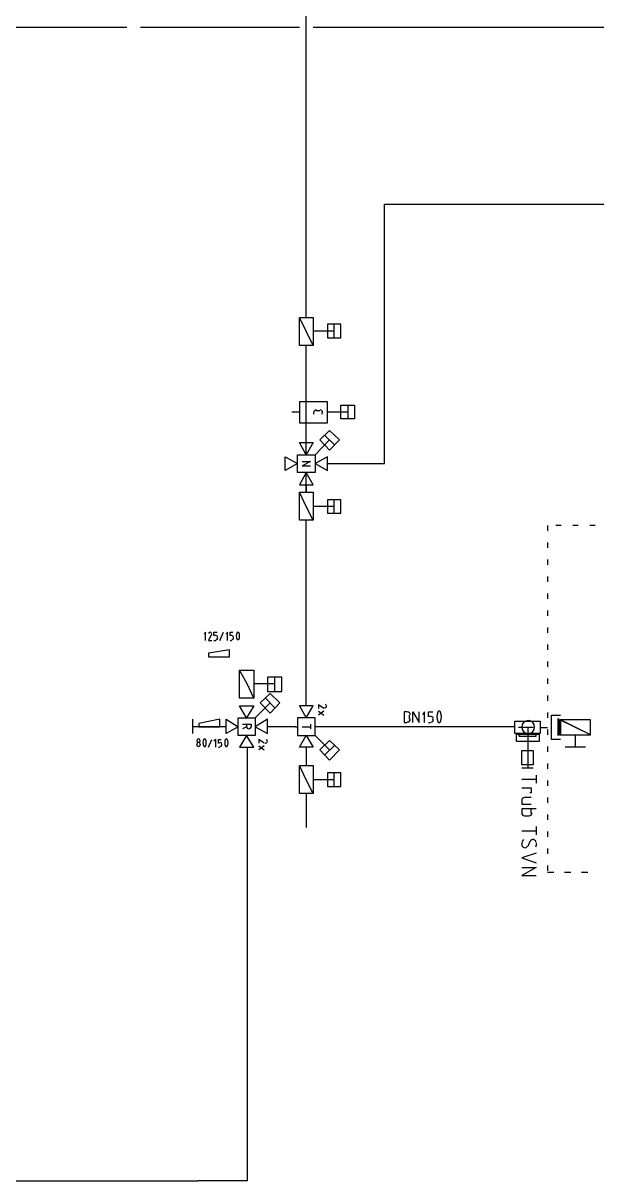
# Model space of a CAD drawing. Header units: millimetres. Extents: x 0 to 33.1, y 1.5 to 45.3.
# Drawn here: x 8.129 to 9.535, y 34.299 to 37.138 of the extents above; entities that cross this region are included whole.
import ezdxf

# ---------------------------------------------------------------- set-up
doc = ezdxf.new("R2010")
doc.units = ezdxf.units.MM
doc.header["$MEASUREMENT"] = 0
doc.layers.get('0').update_dxf_attribs({"linetype": 'CONTINUOUS'})

msp = doc.modelspace()

# ---------------------------------------------------------------- linework, layer by layer
at = {"color": 7, "linetype": 'Continuous'}
for p, q in [((8.82275, 36.4161), (8.82275, 41.5661)), ((9.01443, 36.0578), (9.01443, 36.6944)), ((9.01443, 36.6944), (10.2244, 36.6944)), ((8.82275, 36.1094), (8.82275, 36.3478)), ((8.82275, 36.0794), (8.82275, 36.1094)), ((8.87446, 36.0578), (8.97613, 36.0578)), ((8.87446, 36.0578), (8.97613, 36.0578)), ((8.96946, 36.0578), (9.01443, 36.0578)), ((8.82275, 35.9878), (8.82275, 36.0361)), ((8.82275, 36.0061), (8.82275, 35.9878)), ((8.82275, 35.4644), (8.82275, 35.9194)), ((8.62608, 35.4128), (8.54443, 35.4128)), ((8.79611, 35.4128), (8.72775, 35.4128)), ((8.95611, 35.4128), (8.84776, 35.4128)), ((9.33442, 35.4128), (8.95611, 35.4128)), ((8.67779, 35.3628), (8.67779, 34.2994)), ((8.82275, 35.3628), (8.82275, 35.3178)), ((8.82275, 35.2494), (8.82275, 35.1661)), ((7.26113, 34.2994), (8.55778, 34.2994)), ((8.67779, 34.2994), (8.55778, 34.2994))]:
    msp.add_line(p, q, dxfattribs=at)
at = {"color": 52, "linetype": 'Continuous'}
for p, q in [((8.01443, 37.1278), (8.38276, 37.1278)), ((8.41613, 37.1278), (8.8061, 37.1278)), ((8.83946, 37.1278), (10.2244, 37.1278))]:
    msp.add_line(p, q, dxfattribs=at)
at = {"color": 0, "linetype": 'Continuous'}
for p, q in [((8.82275, 36.3828), (8.8061, 36.4161)), ((8.8061, 36.3478), (8.8061, 36.4161)), ((8.8061, 36.4161), (8.83946, 36.4161)), ((8.83946, 36.4161), (8.83946, 36.3478)), ((8.90776, 36.3994), (8.87446, 36.3994)), ((8.87446, 36.3994), (8.87446, 36.3661)), ((8.89111, 36.3661), (8.89111, 36.3994)), ((8.90776, 36.3661), (8.90776, 36.3994)), ((8.83946, 36.3478), (8.82275, 36.3828)), ((8.89111, 36.3828), (8.83946, 36.3828)), ((8.87446, 36.3661), (8.90776, 36.3661)), ((8.83946, 36.3478), (8.8061, 36.3478)), ((8.8061, 36.2094), (8.8061, 36.1578)), ((8.87446, 36.2094), (8.8061, 36.2094)), ((8.82275, 36.1494), (8.82275, 36.2178)), ((8.87446, 36.1578), (8.87446, 36.2094)), ((8.90776, 36.1678), (8.90776, 36.2011)), ((8.90776, 36.2011), (8.94114, 36.2011)), ((8.92443, 36.2011), (8.92443, 36.1678)), ((8.94114, 36.2011), (8.94114, 36.1678)), ((8.8061, 36.1844), (8.78776, 36.1844)), ((8.8411, 36.1794), (8.8411, 36.1828)), ((8.84614, 36.1878), (8.85612, 36.1878)), ((8.86111, 36.1828), (8.86111, 36.1794)), ((8.92443, 36.1844), (8.87446, 36.1844)), ((8.94114, 36.1678), (8.90776, 36.1678)), ((8.8061, 36.1578), (8.87446, 36.1578)), ((8.87944, 36.1394), (8.85612, 36.1161)), ((8.90446, 36.1161), (8.87944, 36.1394)), ((8.82275, 36.0794), (8.8061, 36.1094)), ((8.8061, 36.1094), (8.83946, 36.1094)), ((8.83946, 36.1094), (8.82275, 36.0794)), ((8.87944, 36.1161), (8.84446, 36.0794)), ((8.85612, 36.1161), (8.87944, 36.0911)), ((8.89279, 36.1028), (8.86778, 36.1278)), ((8.87944, 36.0911), (8.90446, 36.1161)), ((8.80111, 36.0361), (8.80111, 36.0794)), ((8.80111, 36.0794), (8.84446, 36.0794)), ((8.84446, 36.0794), (8.84446, 36.0361)), ((8.77111, 36.0411), (8.77111, 36.0744)), ((8.77111, 36.0744), (8.80111, 36.0578)), ((8.80111, 36.0578), (8.77111, 36.0411)), ((8.81278, 36.0628), (8.83279, 36.0628)), ((8.83279, 36.0628), (8.81278, 36.0528)), ((8.81278, 36.0528), (8.83279, 36.0528)), ((8.87446, 36.0744), (8.84446, 36.0578)), ((8.84446, 36.0578), (8.87446, 36.0411)), ((8.87446, 36.0411), (8.87446, 36.0744)), ((8.84446, 36.0361), (8.80111, 36.0361)), ((8.82275, 36.0361), (8.8061, 36.0061)), ((8.83946, 36.0061), (8.82275, 36.0361)), ((8.8061, 36.0061), (8.83946, 36.0061)), ((8.82275, 35.9528), (8.8061, 35.9878)), ((8.8061, 35.9194), (8.8061, 35.9878)), ((8.8061, 35.9878), (8.83946, 35.9878)), ((8.83946, 35.9878), (8.83946, 35.9194)), ((8.90776, 35.9694), (8.87446, 35.9694)), ((8.87446, 35.9694), (8.87446, 35.9361)), ((8.89111, 35.9361), (8.89111, 35.9694)), ((8.90776, 35.9361), (8.90776, 35.9694)), ((8.83946, 35.9194), (8.82275, 35.9528)), ((8.89111, 35.9528), (8.83946, 35.9528)), ((8.87446, 35.9361), (8.90776, 35.9361)), ((8.83946, 35.9194), (8.8061, 35.9194)), ((8.57611, 35.6444), (8.57275, 35.6394)), ((8.57611, 35.6244), (8.57611, 35.6444)), ((8.58946, 35.6378), (8.58279, 35.6244)), ((8.58279, 35.6244), (8.5911, 35.6244)), ((8.59614, 35.6361), (8.59614, 35.6444)), ((8.59614, 35.6444), (8.60444, 35.6444)), ((8.60113, 35.6361), (8.59614, 35.6361)), ((8.59614, 35.6244), (8.60113, 35.6244)), ((8.60444, 35.6294), (8.60444, 35.6311)), ((8.61111, 35.6244), (8.61947, 35.6444)), ((8.62944, 35.6444), (8.62608, 35.6394)), ((8.62944, 35.6244), (8.62944, 35.6444)), ((8.63613, 35.6361), (8.63613, 35.6444)), ((8.63613, 35.6444), (8.64279, 35.6444)), ((8.63943, 35.6361), (8.63613, 35.6361)), ((8.63613, 35.6244), (8.63943, 35.6244)), ((8.64442, 35.6294), (8.64442, 35.6311)), ((8.63444, 35.6011), (8.58279, 35.5928)), ((8.63444, 35.5844), (8.63444, 35.6011)), ((8.58279, 35.5928), (8.58279, 35.5844)), ((8.58279, 35.5844), (8.63444, 35.5844)), ((8.67779, 35.5178), (8.65944, 35.5511)), ((8.65944, 35.4828), (8.65944, 35.5511)), ((8.65944, 35.5511), (8.69444, 35.5511)), ((8.69444, 35.5511), (8.69444, 35.4828)), ((8.69444, 35.4828), (8.67779, 35.5178)), ((8.7461, 35.5178), (8.69444, 35.5178)), ((8.76281, 35.5344), (8.72775, 35.5344)), ((8.72775, 35.5344), (8.72775, 35.4994)), ((8.7461, 35.4994), (8.7461, 35.5344)), ((8.76281, 35.4994), (8.76281, 35.5344)), ((8.69444, 35.4828), (8.65944, 35.4828)), ((8.73443, 35.4944), (8.70942, 35.4711)), ((8.7461, 35.4594), (8.72276, 35.4828)), ((8.72775, 35.4994), (8.76281, 35.4994)), ((8.75776, 35.4711), (8.73443, 35.4944)), ((8.67611, 35.4344), (8.65944, 35.4644)), ((8.65944, 35.4644), (8.69444, 35.4644)), ((8.69444, 35.4644), (8.67611, 35.4344)), ((8.73443, 35.4711), (8.69775, 35.4344)), ((8.70942, 35.4711), (8.73443, 35.4461)), ((8.73443, 35.4461), (8.75776, 35.4711)), ((8.83946, 35.4644), (8.8061, 35.4644)), ((8.8061, 35.4644), (8.82275, 35.4344)), ((8.82275, 35.4344), (8.83946, 35.4644)), ((8.8661, 35.4578), (8.85275, 35.4661)), ((8.85275, 35.4661), (8.85275, 35.4578)), ((8.54443, 35.3961), (8.54443, 35.4311)), ((8.61111, 35.4311), (8.55946, 35.4211)), ((8.61111, 35.4128), (8.61111, 35.4311)), ((8.62608, 35.3961), (8.62608, 35.4311)), ((8.62608, 35.4311), (8.65608, 35.4128)), ((8.65608, 35.3911), (8.65608, 35.4344)), ((8.65608, 35.4344), (8.69775, 35.4344)), ((8.69775, 35.4344), (8.69775, 35.3911)), ((8.72775, 35.4311), (8.69775, 35.4128)), ((8.72775, 35.3961), (8.72775, 35.4311)), ((8.80111, 35.4344), (8.80111, 35.3911)), ((8.84446, 35.4344), (8.80111, 35.4344)), ((8.84446, 35.3911), (8.84446, 35.4344)), ((8.85275, 35.4511), (8.8661, 35.4411)), ((8.8661, 35.4511), (8.85275, 35.4411)), ((9.06944, 35.4494), (9.06278, 35.4494)), ((9.06278, 35.4494), (9.06278, 35.4228)), ((9.07611, 35.4311), (9.07611, 35.4411)), ((9.08442, 35.4228), (9.08442, 35.4494)), ((9.08442, 35.4494), (9.09944, 35.4228)), ((9.09944, 35.4228), (9.09944, 35.4494)), ((9.11279, 35.4494), (9.10781, 35.4428)), ((9.11279, 35.4228), (9.11279, 35.4494)), ((9.12278, 35.4378), (9.12278, 35.4494)), ((9.12278, 35.4494), (9.13276, 35.4494)), ((9.12776, 35.4378), (9.12278, 35.4378)), ((9.13276, 35.4294), (9.13276, 35.4311)), ((9.33442, 35.3961), (9.33442, 35.4261)), ((9.33442, 35.4261), (9.39611, 35.4261)), ((9.39611, 35.4261), (9.39611, 35.3961)), ((8.55946, 35.4211), (8.55946, 35.4128)), ((8.55946, 35.4128), (8.61111, 35.4128)), ((8.65608, 35.4128), (8.62608, 35.3961)), ((8.66613, 35.4194), (8.68778, 35.4194)), ((8.67611, 35.4128), (8.66613, 35.4078)), ((8.67611, 35.4194), (8.67611, 35.4128)), ((8.68778, 35.4194), (8.68778, 35.4128)), ((8.69775, 35.4128), (8.72775, 35.3961)), ((8.79611, 35.4128), (8.80111, 35.4128)), ((8.81278, 35.4128), (8.83279, 35.4128)), ((8.83279, 35.4194), (8.83279, 35.4078)), ((8.84776, 35.4128), (8.84446, 35.4128)), ((9.06278, 35.4228), (9.06944, 35.4228)), ((9.12278, 35.4228), (9.12776, 35.4228)), ((9.39611, 35.3961), (9.33442, 35.3961)), ((9.3661, 35.4111), (9.3661, 35.3111)), ((9.39611, 35.4111), (9.41444, 35.4111)), ((9.39611, 35.4111), (9.41444, 35.4111)), ((9.39611, 35.4111), (9.41444, 35.4111)), ((9.39611, 35.4111), (9.41444, 35.4111)), ((9.39611, 35.4111), (9.41444, 35.4111)), ((8.55447, 35.3678), (8.55447, 35.3694)), ((8.56278, 35.3694), (8.56278, 35.3678)), ((8.58279, 35.3628), (8.5911, 35.3811)), ((8.60113, 35.3811), (8.59614, 35.3778)), ((8.60113, 35.3628), (8.60113, 35.3811)), ((8.60781, 35.3728), (8.60781, 35.3811)), ((8.60781, 35.3811), (8.61442, 35.3811)), ((8.61111, 35.3728), (8.60781, 35.3728)), ((8.6161, 35.3678), (8.6161, 35.3694)), ((8.69775, 35.3911), (8.65608, 35.3911)), ((8.67611, 35.3911), (8.65944, 35.3628)), ((8.69444, 35.3628), (8.67611, 35.3911)), ((8.71946, 35.3728), (8.70611, 35.3811)), ((8.70611, 35.3811), (8.70611, 35.3728)), ((8.80111, 35.3911), (8.84446, 35.3911)), ((8.8061, 35.3628), (8.82275, 35.3911)), ((8.82275, 35.3911), (8.83946, 35.3628)), ((8.87944, 35.3561), (8.84446, 35.3911)), ((8.85612, 35.3561), (8.87944, 35.3794)), ((8.89279, 35.3678), (8.86778, 35.3428)), ((8.87944, 35.3794), (8.90446, 35.3561)), ((9.33778, 35.3944), (9.33778, 35.3778)), ((9.33778, 35.3944), (9.39442, 35.3944)), ((9.33778, 35.3778), (9.3661, 35.3778)), ((9.34446, 35.3894), (9.34446, 35.3944)), ((9.34446, 35.3894), (9.3661, 35.3894)), ((9.3661, 35.3894), (9.38613, 35.3894)), ((9.3661, 35.3778), (9.39442, 35.3778)), ((9.38613, 35.3894), (9.38613, 35.3944)), ((9.39442, 35.3778), (9.39442, 35.3944)), ((8.60781, 35.3628), (8.61111, 35.3628)), ((8.65944, 35.3628), (8.69444, 35.3628)), ((8.70611, 35.3661), (8.71946, 35.3561)), ((8.71946, 35.3661), (8.70611, 35.3561)), ((8.83946, 35.3628), (8.8061, 35.3628)), ((8.87944, 35.3311), (8.85612, 35.3561)), ((8.90446, 35.3561), (8.87944, 35.3311)), ((9.35113, 35.3194), (9.35113, 35.3544)), ((9.35113, 35.3544), (9.37944, 35.3544)), ((9.37944, 35.3544), (9.37944, 35.3194)), ((8.82275, 35.2828), (8.8061, 35.3178)), ((8.8061, 35.2494), (8.8061, 35.3178)), ((8.8061, 35.3178), (8.83946, 35.3178)), ((8.83946, 35.3178), (8.83946, 35.2494)), ((9.37944, 35.3194), (9.35113, 35.3194)), ((9.37944, 35.3111), (9.35113, 35.3111)), ((8.83946, 35.2494), (8.82275, 35.2828)), ((8.89111, 35.2828), (8.83946, 35.2828)), ((8.90776, 35.2994), (8.87446, 35.2994)), ((8.87446, 35.2994), (8.87446, 35.2661)), ((8.89111, 35.2661), (8.89111, 35.2994)), ((8.90776, 35.2661), (8.90776, 35.2994)), ((9.35113, 35.2844), (9.38613, 35.2844)), ((9.35113, 35.2844), (9.38613, 35.2844)), ((9.38613, 35.2944), (9.38613, 35.2744)), ((9.38613, 35.2944), (9.38613, 35.2744)), ((8.87446, 35.2661), (8.90776, 35.2661)), ((9.35113, 35.2628), (9.37446, 35.2628)), ((9.35113, 35.2628), (9.37446, 35.2628)), ((9.37446, 35.2628), (9.37446, 35.2511)), ((9.37446, 35.2628), (9.37446, 35.2511)), ((8.83946, 35.2494), (8.8061, 35.2494)), ((9.35113, 35.2311), (9.35113, 35.2228)), ((9.35113, 35.2311), (9.35113, 35.2228)), ((9.37446, 35.2394), (9.35781, 35.2394)), ((9.37446, 35.2394), (9.35781, 35.2394)), ((9.37446, 35.2511), (9.3711, 35.2511)), ((9.37446, 35.2511), (9.3711, 35.2511)), ((9.35113, 35.2228), (9.37446, 35.2228)), ((9.35113, 35.2228), (9.37446, 35.2228)), ((9.38613, 35.2111), (9.35113, 35.2111)), ((9.35113, 35.2111), (9.35113, 35.2011)), ((9.38613, 35.2111), (9.35113, 35.2111)), ((9.35113, 35.2111), (9.35113, 35.2011)), ((9.37446, 35.2011), (9.37446, 35.2111)), ((9.37446, 35.2011), (9.37446, 35.2111)), ((9.35781, 35.1944), (9.36778, 35.1944)), ((9.35781, 35.1944), (9.36778, 35.1944)), ((9.38613, 35.1678), (9.38613, 35.1478)), ((9.38613, 35.1678), (9.38613, 35.1478)), ((9.35113, 35.1578), (9.38613, 35.1578)), ((9.35113, 35.1578), (9.38613, 35.1578)), ((9.3711, 35.1311), (9.3661, 35.1194)), ((9.3711, 35.1311), (9.3661, 35.1194)), ((9.38613, 35.1028), (9.35113, 35.0911)), ((9.38613, 35.1028), (9.35113, 35.0911)), ((9.35113, 35.0911), (9.38613, 35.0794)), ((9.35113, 35.0911), (9.38613, 35.0794)), ((9.35113, 35.0678), (9.38613, 35.0678)), ((9.38613, 35.0678), (9.35113, 35.0478)), ((9.35113, 35.0678), (9.38613, 35.0678)), ((9.38613, 35.0678), (9.35113, 35.0478)), ((9.35113, 35.0478), (9.38613, 35.0478)), ((9.35113, 35.0478), (9.38613, 35.0478))]:
    msp.add_line(p, q, dxfattribs=at)
at = {"color": 140, "linetype": 'Continuous'}
for p, q in [((9.41444, 35.9061), (9.41444, 35.8928)), ((9.44775, 35.9061), (9.43446, 35.9061)), ((9.48942, 35.9061), (9.47613, 35.9061)), ((9.53108, 35.9061), (9.51779, 35.9061)), ((9.41444, 35.8644), (9.41444, 35.8511)), ((9.41444, 35.8228), (9.41444, 35.8094)), ((9.41444, 35.7811), (9.41444, 35.7678)), ((9.41444, 35.7394), (9.41444, 35.7261)), ((9.41444, 35.6978), (9.41444, 35.6844)), ((9.41444, 35.6561), (9.41444, 35.6428)), ((9.41444, 35.6144), (9.41444, 35.6011)), ((9.41444, 35.5728), (9.41444, 35.5594)), ((9.41444, 35.5311), (9.41444, 35.5178)), ((9.41444, 35.4894), (9.41444, 35.4761)), ((9.41444, 35.4478), (9.41444, 35.4344)), ((9.42443, 35.3811), (9.42443, 35.4411)), ((9.42443, 35.4411), (9.44612, 35.4411)), ((9.42443, 35.3811), (9.42443, 35.4411)), ((9.42443, 35.4411), (9.44612, 35.4411)), ((9.42443, 35.3811), (9.42443, 35.4411)), ((9.42443, 35.4411), (9.44612, 35.4411)), ((9.42443, 35.3811), (9.42443, 35.4411)), ((9.42443, 35.4411), (9.44612, 35.4411)), ((9.42443, 35.3811), (9.42443, 35.4411)), ((9.42443, 35.4411), (9.44612, 35.4411)), ((9.43946, 35.4328), (9.43946, 35.3911)), ((9.43946, 35.4328), (9.43946, 35.3911)), ((9.43946, 35.4328), (9.43946, 35.3911)), ((9.44114, 35.4328), (9.44114, 35.3911)), ((9.44114, 35.4328), (9.44114, 35.3911)), ((9.51942, 35.4294), (9.44444, 35.4294)), ((9.44444, 35.4294), (9.44444, 35.3928)), ((9.51942, 35.3928), (9.44444, 35.4294)), ((9.51942, 35.4294), (9.44612, 35.4294)), ((9.44612, 35.4294), (9.44612, 35.3928)), ((9.51942, 35.3928), (9.44612, 35.4294)), ((9.51942, 35.3928), (9.51942, 35.4294)), ((9.51942, 35.3928), (9.51942, 35.4294)), ((9.41444, 35.4061), (9.41444, 35.3928)), ((9.44612, 35.3811), (9.42443, 35.3811)), ((9.44612, 35.3811), (9.42443, 35.3811)), ((9.44612, 35.3811), (9.42443, 35.3811)), ((9.44612, 35.3811), (9.42443, 35.3811)), ((9.44612, 35.3811), (9.42443, 35.3811)), ((9.44444, 35.3928), (9.51942, 35.3928)), ((9.44612, 35.3928), (9.51942, 35.3928)), ((9.48281, 35.3628), (9.48281, 35.3928)), ((9.48281, 35.3628), (9.48281, 35.3928)), ((9.41444, 35.3644), (9.41444, 35.3511)), ((9.50612, 35.3628), (9.45779, 35.3628)), ((9.50776, 35.3628), (9.45779, 35.3628)), ((9.50612, 35.3628), (9.48281, 35.3628)), ((9.50776, 35.3628), (9.48281, 35.3628)), ((9.41444, 35.3228), (9.41444, 35.3094)), ((9.41444, 35.2811), (9.41444, 35.2678)), ((9.41444, 35.2394), (9.41444, 35.2261)), ((9.41444, 35.1978), (9.41444, 35.1844)), ((9.41444, 35.1561), (9.41444, 35.1428)), ((9.41444, 35.1144), (9.41444, 35.1011)), ((9.41444, 35.0728), (9.41444, 35.0594)), ((9.41444, 35.0561), (9.42947, 35.0561)), ((9.45611, 35.0561), (9.47114, 35.0561)), ((9.49778, 35.0561), (9.51281, 35.0561))]:
    msp.add_line(p, q, dxfattribs=at)
at = {"color": 142, "linetype": 'Continuous'}
msp.add_line((9.37944, 35.4111), (9.34278, 35.4111), dxfattribs=at)
at = {"color": 0, "linetype": 'Continuous'}
for points in [[(8.84694, 36.1894), (8.84369, 36.1894), (8.8411, 36.1868), (8.8411, 36.1836)], [(8.86279, 36.1836), (8.86279, 36.1868), (8.86019, 36.1894), (8.85693, 36.1894)], [(8.58697, 35.6444), (8.58513, 35.6444), (8.58344, 35.6432), (8.58296, 35.6414)], [(8.5906, 35.6424), (8.58985, 35.6436), (8.58843, 35.6444), (8.58692, 35.6444)], [(8.5905, 35.6381), (8.59131, 35.6394), (8.59131, 35.641), (8.5906, 35.6424)], [(8.60612, 35.6319), (8.60612, 35.6342), (8.60422, 35.6361), (8.60194, 35.6361)], [(8.60194, 35.6261), (8.60422, 35.6261), (8.60612, 35.6279), (8.60612, 35.6303)], [(8.64442, 35.6319), (8.64442, 35.6342), (8.64258, 35.6361), (8.64031, 35.6361)], [(8.64031, 35.6261), (8.64258, 35.6261), (8.64442, 35.6279), (8.64442, 35.6303)], [(8.65321, 35.6436), (8.65039, 35.6383), (8.65039, 35.6322), (8.65321, 35.6269)], [(8.65528, 35.6444), (8.65446, 35.6444), (8.65375, 35.644), (8.65326, 35.6435)], [(8.65326, 35.6271), (8.65375, 35.6265), (8.65446, 35.6261), (8.65528, 35.6261)], [(8.65728, 35.6435), (8.65679, 35.644), (8.65608, 35.6444), (8.65528, 35.6444)], [(8.65528, 35.6261), (8.65608, 35.6261), (8.65679, 35.6265), (8.65728, 35.6271)], [(8.65733, 35.6269), (8.66015, 35.6322), (8.66015, 35.6383), (8.65733, 35.6436)], [(8.86643, 35.4601), (8.86768, 35.4593), (8.86931, 35.4593), (8.87067, 35.46)], [(8.87278, 35.4636), (8.87278, 35.4654), (8.87153, 35.4671), (8.86974, 35.4676)], [(8.87067, 35.46), (8.87196, 35.4607), (8.87278, 35.4621), (8.87278, 35.4636)], [(9.07781, 35.4419), (9.07781, 35.4461), (9.07443, 35.4494), (9.07026, 35.4494)], [(9.07026, 35.4244), (9.07443, 35.4244), (9.07781, 35.4278), (9.07781, 35.4319)], [(9.13444, 35.4319), (9.13444, 35.4351), (9.13183, 35.4378), (9.12864, 35.4378)], [(9.12864, 35.4244), (9.13183, 35.4244), (9.13444, 35.4271), (9.13444, 35.4303)], [(9.14567, 35.4485), (9.14182, 35.4413), (9.14182, 35.4326), (9.14567, 35.4256)], [(9.1486, 35.4511), (9.14729, 35.4511), (9.14606, 35.4504), (9.14524, 35.4494)], [(9.14524, 35.4244), (9.14606, 35.4233), (9.14729, 35.4228), (9.1486, 35.4228)], [(9.15196, 35.4494), (9.15115, 35.4504), (9.14996, 35.4511), (9.1486, 35.4511)], [(9.1486, 35.4228), (9.14996, 35.4228), (9.15115, 35.4233), (9.15196, 35.4244)], [(9.15158, 35.4256), (9.15539, 35.4326), (9.15539, 35.4413), (9.15158, 35.4485)], [(9.36697, 35.4278), (9.35818, 35.4278), (9.35113, 35.4207), (9.35113, 35.4119)], [(9.38276, 35.4119), (9.38276, 35.4207), (9.37571, 35.4278), (9.36697, 35.4278)], [(8.67611, 35.4136), (8.67611, 35.4104), (8.67871, 35.4078), (8.68197, 35.4078)], [(8.68197, 35.4078), (8.68517, 35.4078), (8.68778, 35.4104), (8.68778, 35.4136)], [(9.35113, 35.4119), (9.35113, 35.4032), (9.35818, 35.3961), (9.36697, 35.3961)], [(9.36697, 35.3961), (9.37571, 35.3961), (9.38276, 35.4032), (9.38276, 35.4119)], [(8.5586, 35.3828), (8.55632, 35.3828), (8.55442, 35.381), (8.55442, 35.3786)], [(8.55442, 35.3786), (8.55442, 35.3763), (8.55632, 35.3744), (8.5586, 35.3744)], [(8.5586, 35.3744), (8.55632, 35.3744), (8.55442, 35.3725), (8.55442, 35.3703)], [(8.55442, 35.3686), (8.55442, 35.3664), (8.55632, 35.3644), (8.5586, 35.3644)], [(8.56278, 35.3786), (8.56278, 35.381), (8.56093, 35.3828), (8.5586, 35.3828)], [(8.5586, 35.3744), (8.56093, 35.3744), (8.56278, 35.3763), (8.56278, 35.3786)], [(8.56278, 35.3703), (8.56278, 35.3725), (8.56093, 35.3744), (8.5586, 35.3744)], [(8.5586, 35.3644), (8.56093, 35.3644), (8.56278, 35.3664), (8.56278, 35.3686)], [(8.5715, 35.3819), (8.56874, 35.3768), (8.56874, 35.3706), (8.5715, 35.3653)], [(8.57363, 35.3828), (8.57281, 35.3828), (8.57206, 35.3824), (8.57161, 35.3818)], [(8.57563, 35.3818), (8.57514, 35.3824), (8.57437, 35.3828), (8.57363, 35.3828)], [(8.57568, 35.3653), (8.57844, 35.3706), (8.57844, 35.3768), (8.57568, 35.3819)], [(8.6161, 35.3703), (8.6161, 35.3725), (8.61426, 35.3744), (8.61193, 35.3744)], [(8.61193, 35.3644), (8.61426, 35.3644), (8.6161, 35.3664), (8.6161, 35.3686)], [(8.62489, 35.3819), (8.62207, 35.3768), (8.62207, 35.3706), (8.62489, 35.3653)], [(8.62696, 35.3828), (8.62614, 35.3828), (8.62537, 35.3824), (8.62494, 35.3818)], [(8.62896, 35.3818), (8.62847, 35.3824), (8.62771, 35.3828), (8.62696, 35.3828)], [(8.62901, 35.3653), (8.63178, 35.3706), (8.63178, 35.3768), (8.62901, 35.3819)], [(8.7214, 35.3735), (8.72271, 35.3726), (8.72433, 35.3725), (8.72564, 35.3733)], [(8.72775, 35.3769), (8.72781, 35.3788), (8.72657, 35.3804), (8.72472, 35.381)], [(8.72564, 35.3733), (8.72694, 35.374), (8.72781, 35.3754), (8.72775, 35.3769)], [(8.57161, 35.3654), (8.57206, 35.3649), (8.57281, 35.3644), (8.57363, 35.3644)], [(8.57363, 35.3644), (8.57437, 35.3644), (8.57514, 35.3649), (8.57563, 35.3654)], [(8.62494, 35.3654), (8.62537, 35.3649), (8.62614, 35.3644), (8.62696, 35.3644)], [(8.62696, 35.3644), (8.62771, 35.3644), (8.62847, 35.3649), (8.62896, 35.3654)], [(9.35861, 35.2394), (9.35449, 35.2394), (9.35113, 35.2361), (9.35113, 35.2319)], [(9.35861, 35.2394), (9.35449, 35.2394), (9.35113, 35.2361), (9.35113, 35.2319)], [(9.35113, 35.2019), (9.35113, 35.1978), (9.35449, 35.1944), (9.35861, 35.1944)], [(9.35113, 35.2019), (9.35113, 35.1978), (9.35449, 35.1944), (9.35861, 35.1944)], [(9.3686, 35.1944), (9.37278, 35.1944), (9.37608, 35.1978), (9.37608, 35.2019)], [(9.3686, 35.1944), (9.37278, 35.1944), (9.37608, 35.1978), (9.37608, 35.2019)], [(9.35508, 35.1364), (9.35265, 35.1329), (9.35129, 35.1288), (9.35113, 35.1244)], [(9.35508, 35.1364), (9.35265, 35.1329), (9.35129, 35.1288), (9.35113, 35.1244)], [(9.35113, 35.1236), (9.35113, 35.1201), (9.35351, 35.1171), (9.35688, 35.1164)], [(9.35113, 35.1236), (9.35113, 35.1201), (9.35351, 35.1171), (9.35688, 35.1164)], [(9.35688, 35.1164), (9.36025, 35.1156), (9.36372, 35.1171), (9.36529, 35.1203)], [(9.35688, 35.1164), (9.36025, 35.1156), (9.36372, 35.1171), (9.36529, 35.1203)], [(9.38032, 35.136), (9.37696, 35.1367), (9.37349, 35.1351), (9.3719, 35.1319)], [(9.38032, 35.136), (9.37696, 35.1367), (9.37349, 35.1351), (9.3719, 35.1319)], [(9.38613, 35.1286), (9.38613, 35.1321), (9.38374, 35.1351), (9.38032, 35.136)], [(9.38613, 35.1286), (9.38613, 35.1321), (9.38374, 35.1351), (9.38032, 35.136)], [(9.38574, 35.1183), (9.38704, 35.1215), (9.38775, 35.1249), (9.38775, 35.1283)], [(9.38574, 35.1183), (9.38704, 35.1215), (9.38775, 35.1249), (9.38775, 35.1283)]]:
    msp.add_open_spline(points, degree=3, dxfattribs=at)

doc.saveas('drawing.dxf')
